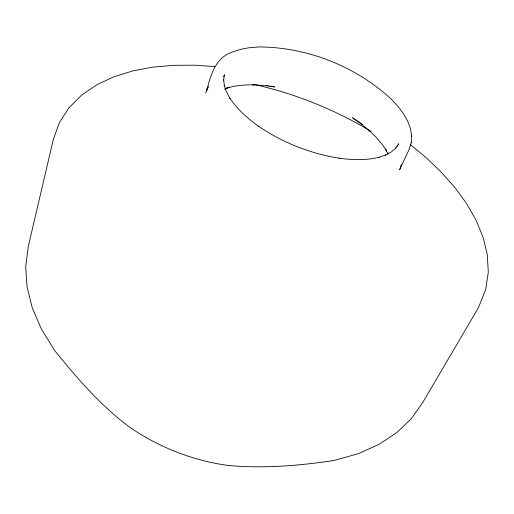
<?xml version="1.0" encoding="UTF-8"?>
<svg xmlns="http://www.w3.org/2000/svg" width="514" height="514" viewBox="0 0 514 514"><rect width="100%" height="100%" fill="white"/><g stroke="black" fill="none" stroke-linecap="round" stroke-linejoin="round"><path stroke-width="0.77" d="M411.714 136.544L410.5 128.622L407.666 121.188L403.728 114.147L398.517 107.047L391.822 99.69C356.266 66.524 307.468 47.031 258.805 46.96L248.969 47.763L240.398 49.402L232.803 51.882C215.302 57.613 210.894 74.71 206.609 90.83M401.428 164.519L399.641 169.774L409.138 149.394L411.354 142.224M411.316 142.886L411.753 135.902M401.389 164.525L401.28 165.977L401.55 164.506M223.725 76.856L224.355 74.703L223.674 80.345L223.629 79.676L224.393 85.825L224.194 85.208L226.443 91.781L230.176 98.649L229.848 98.174C237.365 109.469 247.703 118.509 258.677 126.335L258.413 126.148C282.655 142.648 310.578 153.744 339.555 158.28L339.227 158.228C352.463 159.995 366.064 160.464 379.126 157.297L378.561 157.419L385.86 154.926L385.314 155.215L391.302 151.938L395.947 147.942L395.452 148.398L398.697 143.779L398.324 144.363M205.696 92.963L208.478 86.474M397.335 146.471L397.99 145.064M207.784 87.759L206.962 89.012L207.849 87.868M224.522 89.153L229.655 87.271L226.706 87.978L235.232 86.05L244.574 84.99L254.591 84.784L252.458 84.759L263.354 85.414L274.637 86.917L269.889 86.095M214.768 66.582L194.485 65.188L173.321 65.342L151.932 67.25L132.766 70.932L113.761 76.824L96.478 84.958L81.353 95.347L68.818 107.972L59.328 122.75L53.308 139.525L28.244 246.636L25.7 266.58L27.011 286.606L32.164 307.456L41.223 328.709L54.683 350.58C76.843 378.021 100.301 405.083 128.577 426.408L128.924 426.646C158.074 446.949 191.908 460.3 227.085 465.311L227.516 465.376C262.866 468.749 298.673 465.768 333.702 460.563L358.258 453.701L379.146 444.295L396.892 432.518L411.284 418.73L422.81 402.385L478.463 307.642L485.691 289.543L488.3 272.247L487.272 254.507L483.353 238.098L476.15 220.3L466.185 202.966L454.594 187.128L440.209 171.066L424.802 156.436L410.211 144.53M266.727 85.542L268.308 85.819M362.409 124.394L352.495 117.77L361.792 124.42L370.241 131.423M368.699 129.997L375.927 137.026L382.082 144.228L386.618 150.84M386.663 150.872L385.436 148.976L387.954 153.892M387.852 152.973L388.327 154.181M253.659 84.386A216.548 118.387 21.8 0 1 371.114 131.494"/></g></svg>
